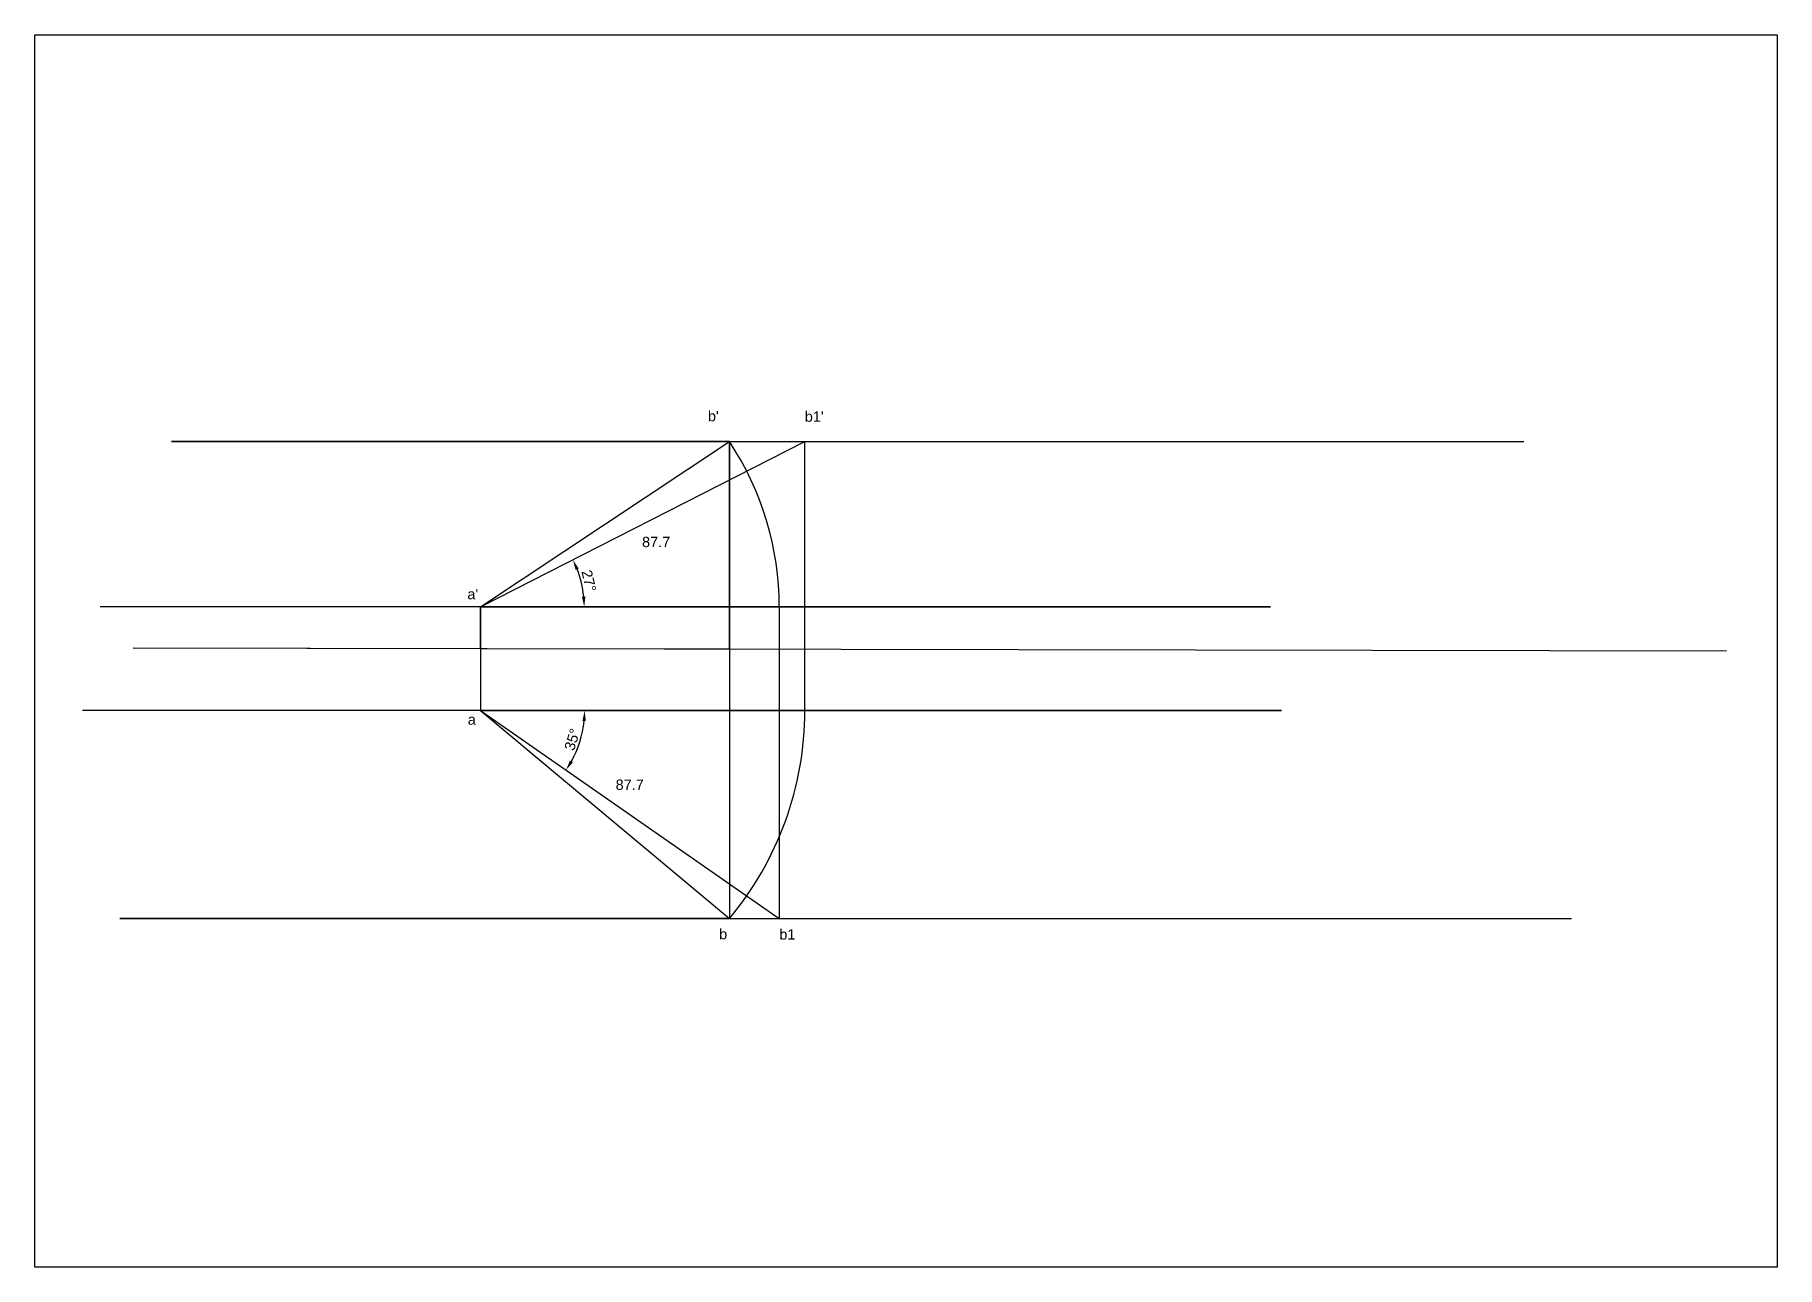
# Model space of a CAD drawing. Header units: millimetres. Extents: x 2543 to 2963, y 1552 to 1849.
import ezdxf

# ---------------------------------------------------------------- set-up
doc = ezdxf.new("R2010")
doc.units = ezdxf.units.MM
doc.styles.get("Standard").update_dxf_attribs({"font": 'arial.ttf'})
doc.dimstyles.new('ISO-25', dxfattribs={"dimtxt": 2.5, "dimasz": 2.5, "dimexe": 1.25, "dimexo": 0.625, "dimtad": 1, "dimtxsty": 'Standard', "dimcen": 2.5, "dimadec": 0, "dimazin": 0, "dimtfac": 1, "dimtmove": 0, "dimatfit": 3, "dimfxl": 1, "dimarcsym": 0})

# ---------------------------------------------------------------- blocks, each defined once
blk = doc.blocks.new('*D2')
at = {"color": 0, "lineweight": -2, "transparency": 16777216}
blk.add_arc((2650.68, 1711.22), 25.01, 5.729, 21.2945, dxfattribs=at)
at = {"color": 0, "transparency": 16777216}
for points in [[(2673.6, 1720.13), (2674.36, 1720.47), (2672.96, 1722.58)], [(2675.98, 1713.74), (2675.15, 1713.69), (2675.69, 1711.22)]]:
    blk.add_solid(points, dxfattribs=at)
at = {"layer": 'Defpoints', "color": 0, "transparency": 16777216}
for p in [(2728.86, 1751.09), (2675.38, 1715.13), (2650.68, 1711.22), (2650.68, 1711.22), (2841.16, 1711.22)]:
    blk.add_point(p, dxfattribs=at)
at = {"color": 0, "transparency": 16777216, "insert": (2676.83, 1717.5), "char_height": 2.5, "attachment_point": 5, "rotation": 283.5118}
blk.add_mtext('27°', dxfattribs=at)
blk = doc.blocks.new('*D3')
at = {"color": 0, "lineweight": -2, "transparency": 16777216}
blk.add_arc((2650.68, 1686.22), 25.11, 330.879, 354.2925, dxfattribs=at)
at = {"color": 0, "transparency": 16777216}
for points in [[(2675.25, 1683.74), (2676.08, 1683.7), (2675.79, 1686.22)], [(2672.97, 1673.78), (2672.26, 1674.22), (2671.29, 1671.88)]]:
    blk.add_solid(points, dxfattribs=at)
at = {"layer": 'Defpoints', "color": 0, "transparency": 16777216}
for p in [(2650.68, 1686.22), (2650.68, 1686.22), (2843.74, 1686.22), (2673.75, 1676.32), (2722.72, 1636.09)]:
    blk.add_point(p, dxfattribs=at)
at = {"color": 0, "transparency": 16777216, "insert": (2672.82, 1679.27), "char_height": 2.5, "attachment_point": 5, "rotation": 72.5857}
blk.add_mtext('35°', dxfattribs=at)

msp = doc.modelspace()

# ---------------------------------------------------------------- linework, layer by layer
for p, q in [((2650.68, 1711.218), (2710.68, 1751.094)), ((2650.68, 1711.218), (2728.861, 1751.094)), ((2650.68, 1701.218), (2650.68, 1711.218)), ((2650.68, 1711.218), (2650.68, 1701.218)), ((2566.95, 1701.391), (2951.074, 1700.598)), ((2650.68, 1701.218), (2650.68, 1686.218)), ((2650.68, 1701.218), (2710.68, 1701.094)), ((2710.68, 1701.094), (2710.68, 1701.094)), ((2650.68, 1686.218), (2710.68, 1636.094)), ((2650.68, 1686.218), (2722.722, 1636.094))]:
    msp.add_line(p, q)
msp.add_lwpolyline([(2543.258, 1849.098), (2963.258, 1849.098), (2963.258, 1552.098), (2543.258, 1552.098)], close=True)
for points in [[(2710.68, 1751.094), (2576.215, 1751.094), (2902.226, 1751.094)], [(2710.68, 1701.094), (2710.68, 1751.094), (2710.68, 1701.094), (2710.68, 1636.094)], [(2728.861, 1686.218), (2728.861, 1751.094)], [(2650.68, 1711.218), (2841.156, 1711.218), (2558.986, 1711.218)], [(2722.722, 1711.218), (2722.722, 1636.094)], [(2566.95, 1701.391), (2650.68, 1701.218)], [(2650.68, 1686.218), (2843.745, 1686.218), (2554.766, 1686.218)], [(2710.68, 1636.094), (2563.764, 1636.094), (2710.68, 1636.094), (2913.661, 1636.094)]]:
    msp.add_lwpolyline(points)
for centre, radius, start, end in [((2650.68, 1711.218), 72.042, 0, 33.60816), ((2650.68, 1686.218), 78.182, 320.12463, 0)]:
    msp.add_arc(centre, radius, start, end)

# ---------------------------------------------------------------- texts
at = {"char_height": 2.5, "attachment_point": 1}
for s, width, insert in [("b'", 8.48926, (2705.502, 1758.456)), ('87.7', 59.99987, (2689.628, 1728.133)), ("a'", 4.34627, (2647.522, 1715.559)), ('a', 3.4546, (2647.621, 1685.333)), ('87.7', 3.54239, (2683.263, 1669.619)), ('b', 9.25348, (2708.206, 1633.62))]:
    msp.add_mtext_dynamic_manual_height_columns(s, width=width, gutter_width=12.5, heights=[0], dxfattribs=dict(at, insert=insert))
for s, insert in [("b1'", (2728.861, 1758.351)), ('b1', (2722.722, 1633.543))]:
    msp.add_mtext(s, dxfattribs=dict(at, insert=insert))

# ---------------------------------------------------------------- dimensions: what is measured, and where the dimension line sits
for base, line1, line2, picture, middle in [((2675.384, 1715.134), ((2650.68, 1711.218), (2841.156, 1711.218)), ((2650.68, 1711.218), (2728.861, 1751.094)), '*D2', (2676.828, 1717.501)), ((2673.753, 1676.32), ((2650.68, 1686.218), (2722.722, 1636.094)), ((2650.68, 1686.218), (2843.745, 1686.218)), '*D3', (2672.821, 1679.273))]:
    dim = msp.add_angular_dim_2l(base=base, line1=line1, line2=line2, dimstyle='ISO-25')
    dim.commit()
    dim.dimension.update_dxf_attribs({"geometry": picture, "text_midpoint": middle})

doc.saveas('drawing.dxf')
